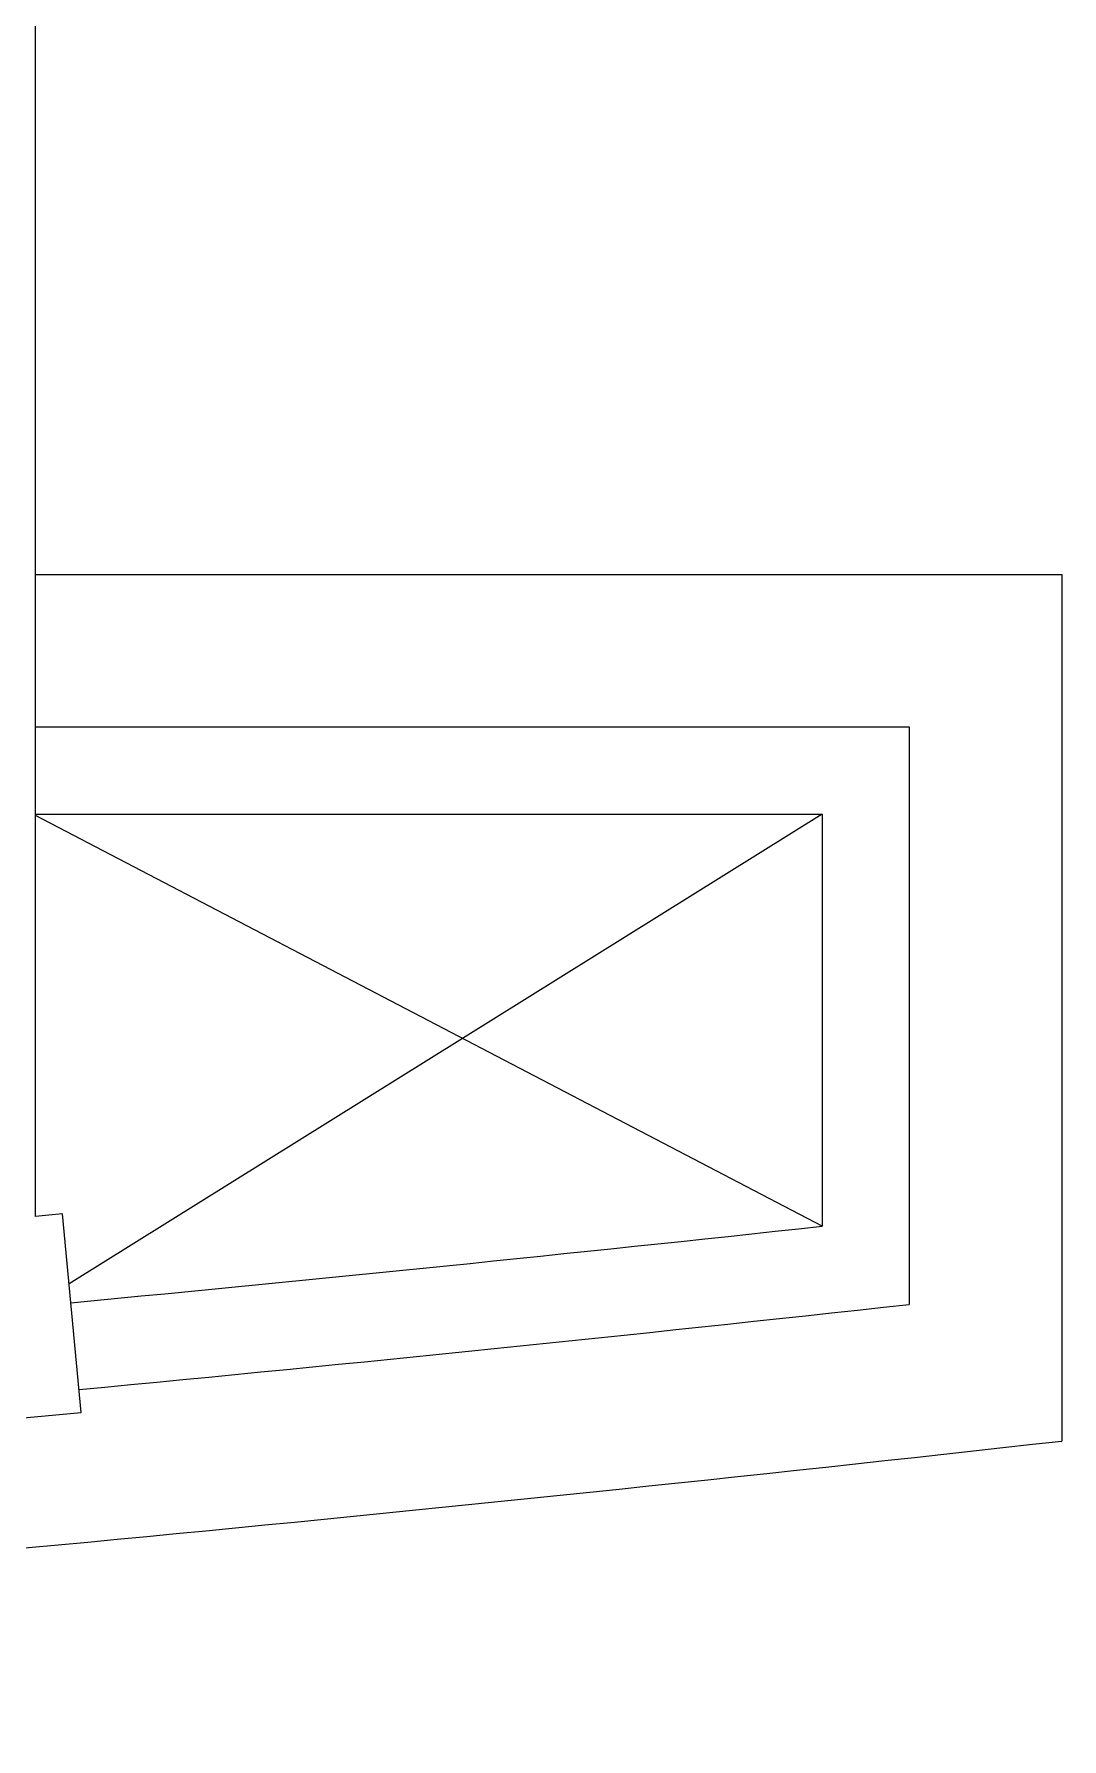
# Model space of a CAD drawing. Header units: inches. Extents: x 46946 to 48441, y 40324 to 42003.
# Drawn here: x 47475.8 to 47522.2, y 40333.5 to 40410.5 of the extents above; entities that cross this region are included whole.
import ezdxf

# ---------------------------------------------------------------- set-up
doc = ezdxf.new("R2010")
doc.units = ezdxf.units.IN
doc.header["$MEASUREMENT"] = 0
doc.linetypes.add('IMPORT-HIDDEN', pattern=[0])
for name, color, linetype, lineweight in [('8_ TYPICAL FLOOR PLAN__6th _ 10th__dwg _3_', 8, 'Continuous', 9), ('A-WALL', 113, 'Continuous', 9), ('ACP', 7, 'Continuous', 9), ('HIDDEN', 7, 'IMPORT-HIDDEN', 9), ('WALL', 7, 'Continuous', 9)]:
    doc.layers.add(name, color=color, linetype=linetype, lineweight=lineweight)

# ---------------------------------------------------------------- blocks, each defined once
blk = doc.blocks.new('8_ TYPICAL FLOOR PLAN__6th _ 10th__dwg _3_-696755-Level 06 - Furniture')
at = {"layer": 'ACP', "flags": 128}
blk.add_lwpolyline([(15439.305, -32349.454), (15485.639, -32349.454), (15485.639, -32388.581)], dxfattribs=at)
at = {"layer": 'ACP'}
blk.add_arc((15199.025, -29838.694), 2565.945, 272.5841, 276.41328, dxfattribs=at)
at = {"layer": 'HIDDEN', "linetype": 'Continuous'}
for p, q in [((15474.812, -32378.885), (15439.305, -32360.345)), ((15474.812, -32360.281), (15440.82, -32381.479))]:
    blk.add_line(p, q, dxfattribs=at)
at = {"layer": 'WALL', "flags": 128}
for points in [[(15439.305, -32356.344), (15478.749, -32356.344), (15478.749, -32382.415)], [(15439.305, -32360.281), (15474.812, -32360.281), (15474.812, -32378.885)]]:
    blk.add_lwpolyline(points, dxfattribs=at)
at = {"layer": 'WALL'}
for radius, start, end in [(2555.118, 275.431946, 276.196307), (2559.055, 275.431874, 276.275409)]:
    blk.add_arc((15199.025, -29838.694), radius, start, end, dxfattribs=at)

msp = doc.modelspace()

# ---------------------------------------------------------------- linework, layer by layer
at = {"layer": 'A-WALL', "lineweight": 13}
for p, q in [((47475.842, 40357.096), (47475.842, 40696.259)), ((47477.905, 40348.25), (47477.06, 40357.21))]:
    msp.add_line(p, q, dxfattribs=at)
at = {"layer": 'A-WALL', "lineweight": 13, "flags": 128}
msp.add_lwpolyline([(47477.06, 40357.21), (47476.451, 40357.153), (47475.842, 40357.096)], dxfattribs=at)
at = {"layer": 'A-WALL', "lineweight": 13}
msp.add_arc((47237.325, 42900.491), 2563.555, 269.308754, 275.384913, dxfattribs=at)

# ---------------------------------------------------------------- block references
at = {"layer": '8_ TYPICAL FLOOR PLAN__6th _ 10th__dwg _3_', "color": 7}
msp.add_blockref('8_ TYPICAL FLOOR PLAN__6th _ 10th__dwg _3_-696755-Level 06 - Furniture', (32036.537, 72735.541), dxfattribs=at)

doc.saveas('drawing.dxf')
